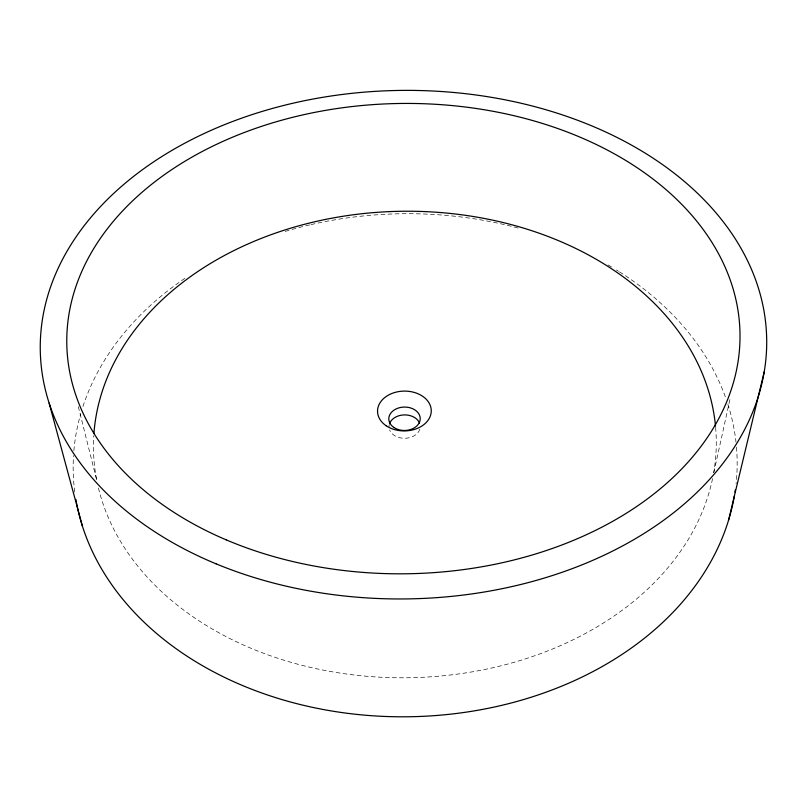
<?xml version="1.0" encoding="UTF-8"?>
<svg xmlns="http://www.w3.org/2000/svg" width="807" height="807" viewBox="0 0 807 807"><rect width="100%" height="100%" fill="white"/><g stroke="black" fill="none" stroke-linecap="round" stroke-linejoin="round"><path stroke-width="0.61" stroke-dasharray="4.04 3.03" d="M713.802 472.599L730.496 396.913M78.319 406.627L96.517 479.419M736.478 447.169A332.02 251.532 -0.8 0 1 736.085 483.595M74.769 492.008A332.02 251.532 -0.8 0 1 73.508 455.622M73.871 450.71A332.02 251.532 -0.8 0 1 80.75 413.678M82.96 406.486A332.02 251.532 -0.8 0 1 187.285 276.751M285.214 231.417A332.02 251.532 -0.8 0 1 309.878 224.86M311.058 224.588A332.02 251.532 -0.8 0 1 519.617 228.452M608.064 264.948A332.02 251.532 -0.8 0 1 612.281 267.43M616.447 269.972A332.02 251.532 -0.8 0 1 618.515 271.263M619.544 271.909A332.02 251.532 -0.8 0 1 726.229 399.334M727.823 404.085A332.02 251.532 -0.8 0 1 735.984 442.135M419.842 429.132A15.626 11.691 -0.8 0 1 405.053 438.282A15.626 11.691 -0.8 0 1 389.62 429.949M389.004 426.933A15.626 11.691 -0.8 0 1 389.186 424.896M715.627 427.448A311.431 233.263 -0.8 0 1 713.691 472.66M712.551 478.632A311.431 233.263 -0.8 0 1 408.503 677.749A311.431 233.263 -0.8 0 1 98.383 487.761M96.588 479.439A311.431 233.263 -0.8 0 1 93.783 435.629"/><path stroke-width="1.21" d="M728.499 520.434L764.259 371.603M49.146 403.157L82.425 526.194M735.328 489.728A332.02 251.532 -0.8 0 1 734.965 492.189M734.37 495.871A332.02 251.532 -0.8 0 1 407.303 716.777A332.02 251.532 -0.8 0 1 76.534 503.003M76.302 501.783A332.02 251.532 -0.8 0 1 75.868 499.341M389.448 423.897A15.626 11.691 -0.8 0 1 404.186 414.909A15.626 11.691 -0.8 0 1 419.559 423.08M93.955 433.167A311.431 233.263 -0.8 0 1 402.764 211.252A311.431 233.263 -0.8 0 1 715.516 426.217M216.074 563.831A363.261 254.276 -0.8 0 0 766.65 346.778A363.261 254.276 -0.8 0 0 227.705 123.39A363.261 254.276 -0.8 0 0 216.074 563.831M226.172 539.843A336.64 235.17 -0.8 0 0 739.858 343.469A336.64 235.17 -0.8 0 0 244.148 132.56A336.64 235.17 -0.8 0 0 226.172 539.843M386.18 425.763A26.863 19.913 -0.8 0 0 430.605 415.232A26.863 19.913 -0.8 0 0 396.408 392.051A26.863 19.913 -0.8 0 0 386.18 425.763M393.796 427.397A15.716 11.701 -0.8 0 0 419.822 421.304A15.716 11.701 -0.8 0 0 399.909 407.606A15.716 11.701 -0.8 0 0 393.796 427.397"/></g></svg>
